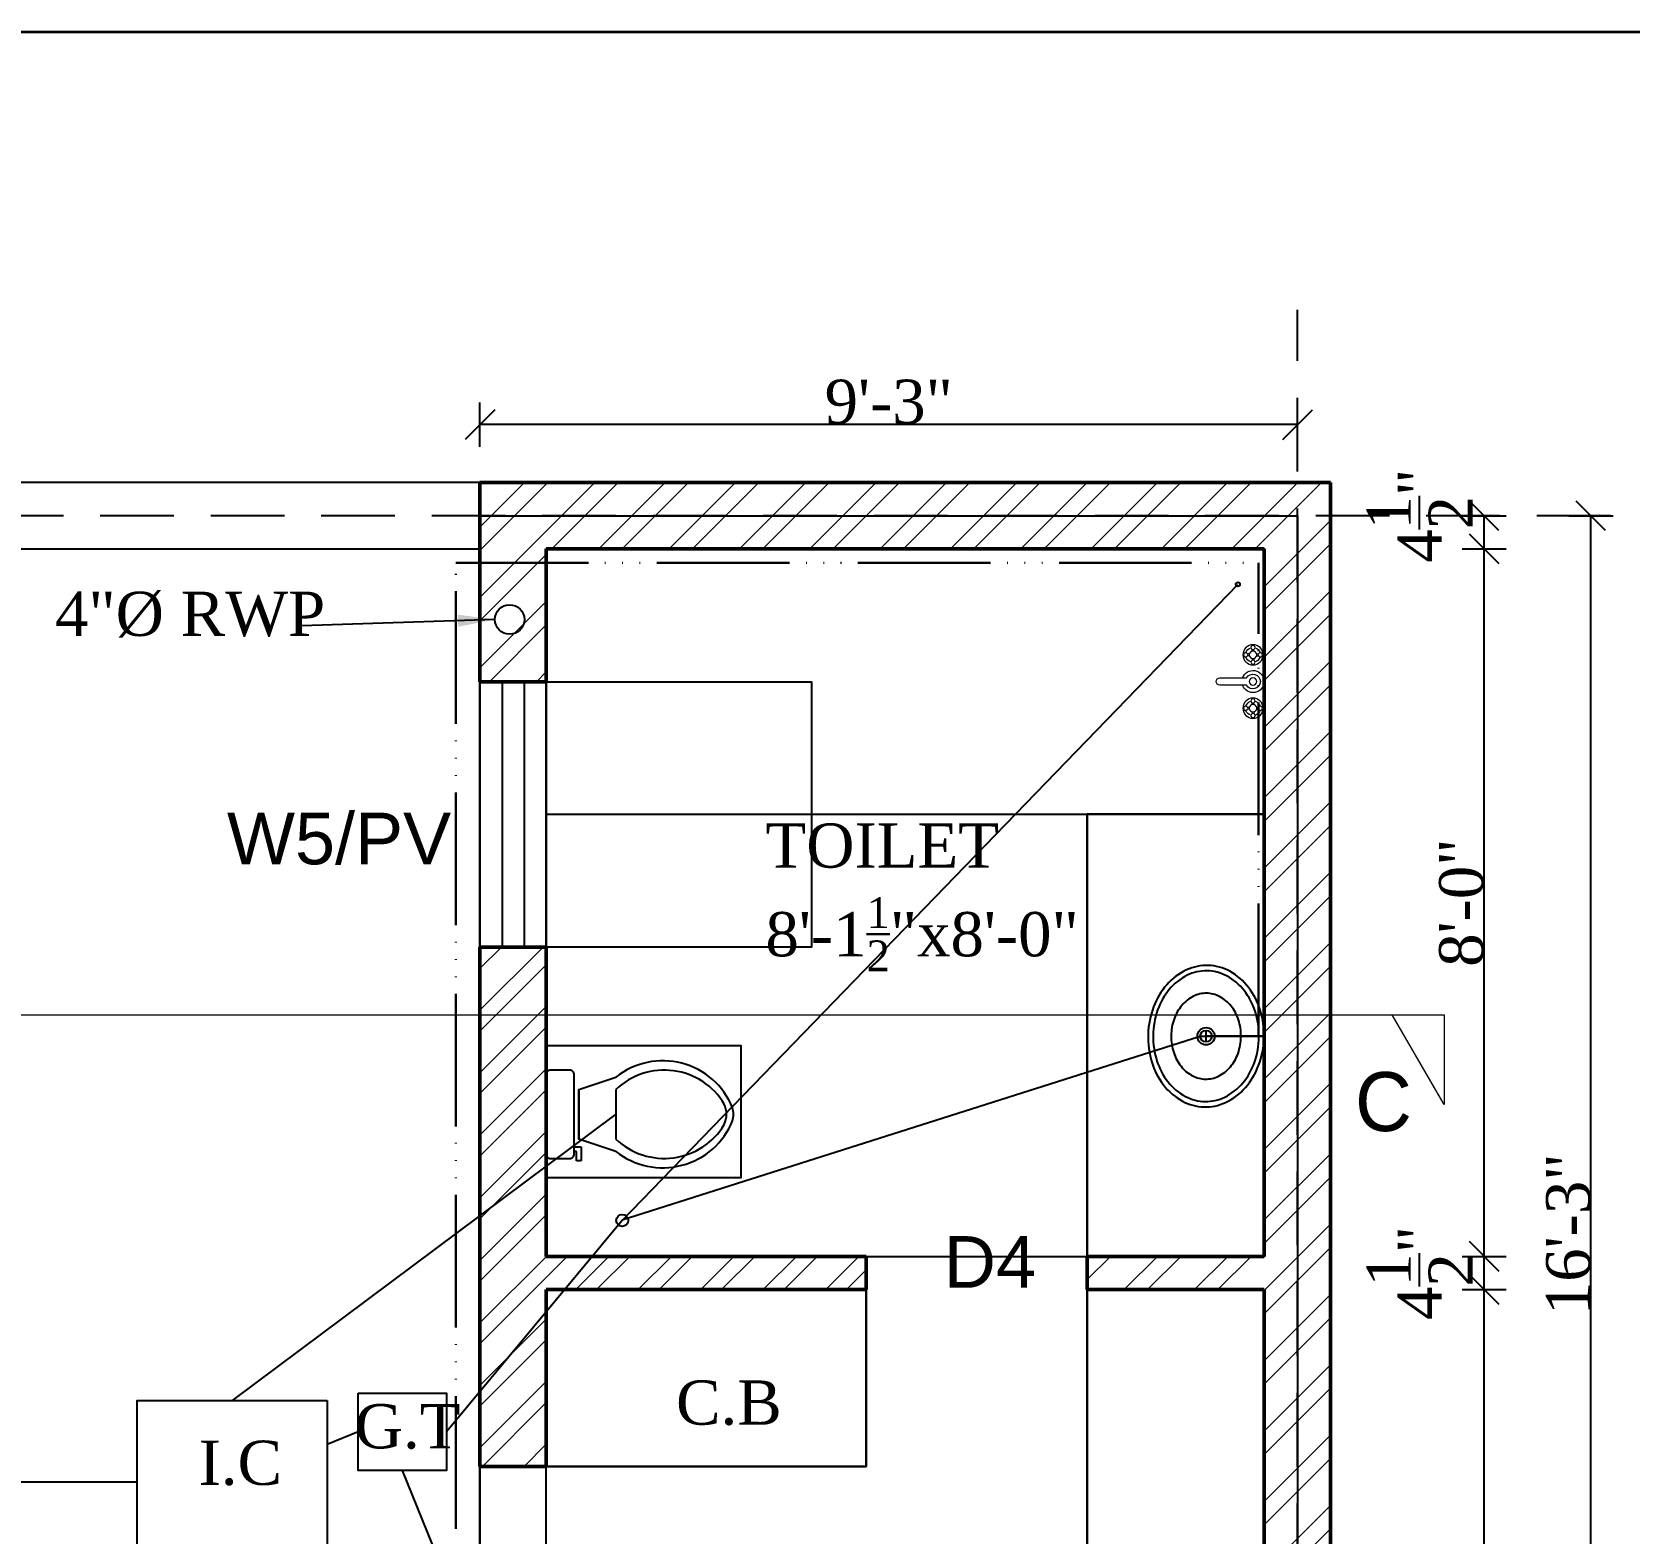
# Model space of a CAD drawing. Header units: feet. Extents: x 37458 to 42412, y -3338 to -325.
# Drawn here: x 37883.1 to 38099.9, y -529.1 to -325.4 of the extents above; entities that cross this region are included whole.
import ezdxf

# ---------------------------------------------------------------- set-up
doc = ezdxf.new("R2010")
doc.units = ezdxf.units.FT
doc.header["$MEASUREMENT"] = 0
doc.header["$PDMODE"] = 35
doc.header["$PDSIZE"] = 8
doc.linetypes.add('ACAD_ISO06W100', pattern=[36, 24, -3, 0, -3, 0, -3, 0, -3])
doc.linetypes.add('DASHED2', pattern=[0.375, 0.25, -0.125])
doc.layers.get('0').update_dxf_attribs({"color": 34, "lineweight": 25})
doc.layers.get('Defpoints').update_dxf_attribs({"color": 52})
for name, color, linetype in [('ACCBLK_1_DIST_BOUNDARY', 7, 'Continuous'), ('BLK_1_FLR_0_CARPET_AREA', 25, 'Continuous'), ('BLK_1_FLR_0_ROOM_2_LIGHT_VENTILATION_2', 7, 'Continuous'), ('BLK_1_FLR_0_WATER_CLOSET', 7, 'Continuous')]:
    doc.layers.add(name, color=color, linetype=linetype)
for name, color, linetype, plot in [('BLK_1_FLR_0_BLT_UP_AREA', 25, 'Continuous', False), ('BLK_1_FLR_0_WASH', 7, 'Continuous', False), ('BLK_1_FLR_0_WC_BATH', 4, 'Continuous', False)]:
    doc.layers.add(name, color=color, linetype=linetype, plot=plot)
for name, color, linetype, lineweight in [('dimensiom', 35, 'Continuous', 25), ('dimension', 203, 'Continuous', 25), ('FITTINGS', 150, 'Continuous', 20), ('fresh water', 171, 'ACAD_ISO06W100', 30), ('HAT', 8, 'Continuous', 13), ('HATCH', 254, 'Continuous', 13), ('joinery', 161, 'Continuous', 25), ('PROJECTION', 21, 'DASHED2', 25), ('SEAL', 102, 'Continuous', 35), ('SEC', 41, 'Continuous', 25), ('SECTION L', 63, 'Continuous', 30), ('Sewer', 30, 'Continuous', 25), ('TEXT', 7, 'Continuous', 30), ('wall', 1, 'Continuous', 50), ('WIN', 141, 'Continuous', 25)]:
    doc.layers.add(name, color=color, linetype=linetype, lineweight=lineweight)
doc.styles.add("4''", font='romai___.ttf', dxfattribs={"height": 7})
doc.styles.get("Standard").update_dxf_attribs({"font": 'times.ttf', "height": 6})
doc.dimstyles.new('arrow', dxfattribs={"dimtxt": 6, "dimasz": 4, "dimexe": 3, "dimexo": 6, "dimgap": 0, "dimtad": 1, "dimzin": 3, "dimdsep": 46, "dimlunit": 4, "dimtxsty": 'Standard', "dimblk": 'OBLIQUE', "dimcen": 12, "dimclrd": 7, "dimclre": 256, "dimclrt": 7, "dimadec": 0, "dimazin": 0, "dimtfac": 1, "dimtofl": 0, "dimtmove": 0, "dimatfit": 3, "dimfxl": 3, "dimfxlon": 1, "dimtolj": 1, "dimtzin": 0, "dimlwd": -1, "dimlwe": -1, "dimarcsym": 0})

# ---------------------------------------------------------------- blocks, each defined once
blk = doc.blocks.new('_Oblique')
at = {"layer": 'dimensiom', "color": 0, "lineweight": -2}
blk.add_line((-0.5, -0.5), (0.5, 0.5), dxfattribs=at)
blk = doc.blocks.new('*D34')
at = {"layer": 'ACCBLK_1_DIST_BOUNDARY', "transparency": 16777216}
for p, q in [((37943.87, -381.72), (37943.87, -375.72)), ((38054.87, -381.72), (38054.87, -375.72))]:
    blk.add_line(p, q, dxfattribs=at)
at = {"layer": 'ACCBLK_1_DIST_BOUNDARY', "color": 7, "transparency": 16777216}
blk.add_line((38054.87, -378.72), (37943.87, -378.72), dxfattribs=at)
at = {"layer": 'Defpoints', "color": 0, "transparency": 16777216}
for p in [(37943.87, -378.72), (37943.87, -391.09), (38054.87, -391.09)]:
    blk.add_point(p, dxfattribs=at)
at = {"layer": 'ACCBLK_1_DIST_BOUNDARY', "color": 7, "transparency": 16777216, "xscale": 4, "yscale": 4, "zscale": 4, "rotation": 180}
blk.add_blockref('_Oblique', (37943.87, -378.72), dxfattribs=at)
at = {"layer": 'ACCBLK_1_DIST_BOUNDARY', "color": 7, "transparency": 16777216, "xscale": 4, "yscale": 4, "zscale": 4}
blk.add_blockref('_Oblique', (38054.87, -378.72), dxfattribs=at)
at = {"layer": 'ACCBLK_1_DIST_BOUNDARY', "color": 7, "transparency": 16777216, "insert": (37999.37, -375.66), "char_height": 6, "attachment_point": 5}
blk.add_mtext('\\A1;9\'-3"', dxfattribs=at)
blk = doc.blocks.new('A$C6097086A')
at = {"layer": 'Sewer'}
for p, q in [((-3.36, 9.45), (3.36, 9.45)), ((4.41, 4.72), (6.3, 4.72)), ((4.41, 3.78), (4.41, 4.72)), ((6.3, 4.72), (6.3, 4.09)), ((-5.98, 3.15), (-5.98, 0.63)), ((6.3, 4.09), (5.04, 4.09)), ((5.04, 4.09), (5.04, 3.78))]:
    blk.add_line(p, q, dxfattribs=at)
for points in [[(5.04, 9.45), (3.36, 4.41), (-3.36, 4.41), (-5.04, 9.45)], [(-3.36, 4.41), (3.36, 4.41)], [(5.35, 3.78), (-5.35, 3.78)], [(5.98, 0.63), (5.98, 3.15)], [(-5.35, 0), (5.35, 0)]]:
    blk.add_lwpolyline(points, dxfattribs=at)
for centre, radius, start, end in [((2.96, 15.82), 10.22, 112.0284, 218.5307), ((3.53, 16.02), 9.52, 121.053, 223.6321), ((0, 21.11), 3.36, 65.7318, 114.2682), ((0, 22.05), 3.36, 74.8605, 105.1395), ((-2.96, 15.82), 10.22, 321.4691, 67.9714), ((-3.53, 16.02), 9.52, 316.3677, 58.9468), ((-5.43, 3.23), 0.557, 81.8699, 188.1301), ((5.43, 3.23), 0.557, 351.8699, 98.1301), ((-5.43, 0.55), 0.557, 171.8699, 278.1301), ((5.43, 0.55), 0.557, 261.8699, 8.1301)]:
    blk.add_arc(centre, radius, start, end, dxfattribs=at)
blk = doc.blocks.new('Sink - Oval top')
at = {"layer": 'Sewer'}
for p, q in [((-1, 0), (1, 0)), ((0, 1), (0, -1))]:
    blk.add_line(p, q, dxfattribs=at)
at = {"layer": 'Sewer', "linetype": 'Continuous'}
for points in [[(-12.23, 0.39, 0.117634), (-11.46, -3.36, 0.104469), (-8.88, -6.8, 0.090016), (-5.08, -9.07, 0.08192), (-0.32, -10.02, 0.08192), (4.49, -9.38, 0.090016), (8.42, -7.36, 0.104469), (11.22, -4.09, 0.117634), (12.23, -0.39, 0.117634), (11.46, 3.36, 0.104469), (8.88, 6.8, 0.090016), (5.08, 9.07, 0.08192), (0.32, 10.02, 0.08192), (-4.49, 9.38, 0.090016), (-8.42, 7.36, 0.104469), (-11.22, 4.09, 0.117634)], [(-11.29, 0.16, 0.118622), (-10.52, -3.25, 0.104678), (-8.07, -6.36, 0.089562), (-4.54, -8.37, 0.081185), (-0.13, -9.15, 0.081185), (4.3, -8.49, 0.089562), (7.89, -6.58, 0.104678), (10.42, -3.55, 0.118622), (11.29, -0.16, 0.118622), (10.52, 3.25, 0.104678), (8.07, 6.36, 0.089562), (4.54, 8.37, 0.081185), (0.13, 9.15, 0.081185), (-4.3, 8.49, 0.089562), (-7.89, 6.58, 0.104678), (-10.42, 3.55, 0.118622)], [(-7.42, 0.08, 0.118283), (-6.91, -2.17, 0.104607), (-5.29, -4.21, 0.089718), (-2.97, -5.53, 0.081436), (-0.07, -6.04, 0.081436), (2.84, -5.59, 0.089718), (5.2, -4.33, 0.104607), (6.86, -2.32, 0.118283), (7.42, -0.08, 0.118283), (6.91, 2.17, 0.104607), (5.29, 4.21, 0.089718), (2.97, 5.53, 0.081436), (0.07, 6.04, 0.081436), (-2.84, 5.59, 0.089718), (-5.2, 4.33, 0.104607), (-6.86, 2.32, 0.118283)]]:
    blk.add_lwpolyline(points, format="xyb", close=True, dxfattribs=at)
at = {"layer": 'Sewer'}
for radius in [1.5, 1]:
    blk.add_circle((0, 0), radius, dxfattribs=at)
blk = doc.blocks.new('Faucet - Bathroom top')
for p, q in [((-4.107, 0.125), (-4.375, 0.125)), ((-3.75, 0.4788), (-3.75, 0.75)), ((-3.5, 0.482), (-3.5, 0.75)), ((-3.1461, 0.125), (-2.875, 0.125)), ((3.143, 0.125), (2.875, 0.125)), ((3.5, 0.4788), (3.5, 0.75)), ((3.75, 0.482), (3.75, 0.75)), ((4.1039, 0.125), (4.375, 0.125)), ((-4.1039, -0.125), (-4.375, -0.125)), ((-3.75, -0.4821), (-3.75, -0.75)), ((-3.5, -0.4789), (-3.5, -0.75)), ((-3.143, -0.125), (-2.875, -0.125)), ((-0.5, -0.8639), (-0.5, -4.5)), ((0.5, -4.5), (0.5, -0.8631)), ((3.1461, -0.125), (2.875, -0.125)), ((3.5, -0.4821), (3.5, -0.75)), ((3.75, -0.4789), (3.75, -0.75)), ((4.107, -0.125), (4.375, -0.125))]:
    blk.add_line(p, q)
for centre, radius in [((-3.625, 0), 1.375), ((-4.625, 0), 0.2795), ((-3.625, 0), 0.5), ((-3.625, 1), 0.2795), ((-2.625, 0), 0.2795), ((0, 0), 0.5), ((3.625, 0), 1.375), ((2.625, 0), 0.2795), ((3.625, 0), 0.5), ((3.625, 1), 0.2795), ((4.625, 0), 0.2795), ((-3.625, -1), 0.2795), ((3.625, -1), 0.2795)]:
    blk.add_circle(centre, radius)
for centre, radius, start, end in [((-3.625, 0), 1, 105.2407, 164.2093), ((-3.625, 0), 1, 16.44125, 74.07887), ((0, 0), 1.5, 289.6514, 250.3603), ((0, 0), 1, 300.3431, 239.7554), ((3.625, 0), 1, 106.12, 164.0884), ((3.625, 0), 1, 16.23422, 73.90469), ((-3.625, 0), 1, 196.2342, 253.9047), ((-3.625, 0), 1, 286.12, 344.0884), ((3.625, 0), 1, 196.4413, 254.0789), ((3.625, 0), 1, 285.2407, 344.2093), ((0, -4.5), 0.5, 180, 0)]:
    blk.add_arc(centre, radius, start, end)
blk = doc.blocks.new('*D45')
at = {"layer": 'Defpoints', "color": 0, "ltscale": 0.75, "transparency": 16777216}
for p in [(38050.32, -391.09), (38094.69, -391.09), (38050.32, -586.09)]:
    blk.add_point(p, dxfattribs=at)
at = {"layer": 'dimensiom', "ltscale": 0.75, "transparency": 16777216}
for p, q in [((38091.69, -391.09), (38097.69, -391.09)), ((38091.69, -586.09), (38097.69, -586.09))]:
    blk.add_line(p, q, dxfattribs=at)
at = {"layer": 'dimensiom', "color": 7, "ltscale": 0.75, "transparency": 16777216}
blk.add_line((38094.69, -586.09), (38094.69, -391.09), dxfattribs=at)
at = {"layer": 'dimensiom', "color": 7, "ltscale": 0.75, "transparency": 16777216, "xscale": 4, "yscale": 4, "zscale": 4}
for p, rotation in [((38094.69, -391.09), 90), ((38094.69, -586.09), 270)]:
    blk.add_blockref('_Oblique', p, dxfattribs=dict(at, rotation=rotation))
at = {"layer": 'dimensiom', "color": 7, "ltscale": 0.75, "transparency": 16777216, "insert": (38091.64, -488.59), "char_height": 6, "attachment_point": 5, "rotation": 90}
blk.add_mtext('\\A1;16\'-3"', dxfattribs=at)
blk = doc.blocks.new('*D98')
at = {"layer": 'Defpoints', "color": 0, "ltscale": 0.75, "transparency": 16777216}
for p in [(38050.32, -496.09), (38080.19, -496.09), (38050.32, -586.09)]:
    blk.add_point(p, dxfattribs=at)
at = {"layer": 'dimensiom', "ltscale": 0.75, "transparency": 16777216}
for p, q in [((38077.19, -496.09), (38083.19, -496.09)), ((38077.19, -586.09), (38083.19, -586.09))]:
    blk.add_line(p, q, dxfattribs=at)
at = {"layer": 'dimensiom', "color": 7, "ltscale": 0.75, "transparency": 16777216}
blk.add_line((38080.19, -586.09), (38080.19, -496.09), dxfattribs=at)
at = {"layer": 'dimensiom', "color": 7, "ltscale": 0.75, "transparency": 16777216, "xscale": 4, "yscale": 4, "zscale": 4}
for p, rotation in [((38080.19, -496.09), 90), ((38080.19, -586.09), 270)]:
    blk.add_blockref('_Oblique', p, dxfattribs=dict(at, rotation=rotation))
at = {"layer": 'dimensiom', "color": 7, "ltscale": 0.75, "transparency": 16777216, "insert": (38077.13, -541.09), "char_height": 6, "attachment_point": 5, "rotation": 90}
blk.add_mtext('\\A1;7\'-6"', dxfattribs=at)
blk = doc.blocks.new('*D99')
at = {"layer": 'Defpoints', "color": 0, "ltscale": 0.75, "transparency": 16777216}
for p in [(38050.32, -491.59), (38080.19, -491.59), (38050.32, -496.09)]:
    blk.add_point(p, dxfattribs=at)
at = {"layer": 'dimensiom', "ltscale": 0.75, "transparency": 16777216}
for p, q in [((38077.19, -491.59), (38083.19, -491.59)), ((38077.19, -496.09), (38083.19, -496.09))]:
    blk.add_line(p, q, dxfattribs=at)
at = {"layer": 'dimensiom', "color": 7, "ltscale": 0.75, "transparency": 16777216}
blk.add_line((38080.19, -496.09), (38080.19, -491.59), dxfattribs=at)
at = {"layer": 'dimensiom', "color": 7, "ltscale": 0.75, "transparency": 16777216, "xscale": 4, "yscale": 4, "zscale": 4}
for p, rotation in [((38080.19, -491.59), 90), ((38080.19, -496.09), 270)]:
    blk.add_blockref('_Oblique', p, dxfattribs=dict(at, rotation=rotation))
at = {"layer": 'dimensiom', "color": 7, "ltscale": 0.75, "transparency": 16777216, "insert": (38071.44, -493.84), "char_height": 6, "attachment_point": 5, "rotation": 90}
blk.add_mtext('\\A1;4{\\H1x;\\S1/2;}"', dxfattribs=at)
blk = doc.blocks.new('*D100')
at = {"layer": 'Defpoints', "color": 0, "ltscale": 0.75, "transparency": 16777216}
for p in [(38050.32, -395.59), (38080.19, -395.59), (38050.32, -491.59)]:
    blk.add_point(p, dxfattribs=at)
at = {"layer": 'dimensiom', "ltscale": 0.75, "transparency": 16777216}
for p, q in [((38077.19, -395.59), (38083.19, -395.59)), ((38077.19, -491.59), (38083.19, -491.59))]:
    blk.add_line(p, q, dxfattribs=at)
at = {"layer": 'dimensiom', "color": 7, "ltscale": 0.75, "transparency": 16777216}
blk.add_line((38080.19, -491.59), (38080.19, -395.59), dxfattribs=at)
at = {"layer": 'dimensiom', "color": 7, "ltscale": 0.75, "transparency": 16777216, "xscale": 4, "yscale": 4, "zscale": 4}
for p, rotation in [((38080.19, -395.59), 90), ((38080.19, -491.59), 270)]:
    blk.add_blockref('_Oblique', p, dxfattribs=dict(at, rotation=rotation))
at = {"layer": 'dimensiom', "color": 7, "ltscale": 0.75, "transparency": 16777216, "insert": (38077.13, -443.59), "char_height": 6, "attachment_point": 5, "rotation": 90}
blk.add_mtext('\\A1;8\'-0"', dxfattribs=at)
blk = doc.blocks.new('*D101')
at = {"layer": 'Defpoints', "color": 0, "ltscale": 0.75, "transparency": 16777216}
for p in [(38054.87, -391.09), (38080.19, -391.09), (38050.32, -395.59)]:
    blk.add_point(p, dxfattribs=at)
at = {"layer": 'dimensiom', "ltscale": 0.75, "transparency": 16777216}
for p, q in [((38077.19, -391.09), (38083.19, -391.09)), ((38077.19, -395.59), (38083.19, -395.59))]:
    blk.add_line(p, q, dxfattribs=at)
at = {"layer": 'dimensiom', "color": 7, "ltscale": 0.75, "transparency": 16777216}
blk.add_line((38080.19, -395.59), (38080.19, -391.09), dxfattribs=at)
at = {"layer": 'dimensiom', "color": 7, "ltscale": 0.75, "transparency": 16777216, "xscale": 4, "yscale": 4, "zscale": 4}
for p, rotation in [((38080.19, -391.09), 90), ((38080.19, -395.59), 270)]:
    blk.add_blockref('_Oblique', p, dxfattribs=dict(at, rotation=rotation))
at = {"layer": 'dimensiom', "color": 7, "ltscale": 0.75, "transparency": 16777216, "insert": (38071.44, -391.09), "char_height": 6, "attachment_point": 5, "rotation": 90}
blk.add_mtext('\\A1;4{\\H1x;\\S1/2;}"', dxfattribs=at)

msp = doc.modelspace()

# ---------------------------------------------------------------- hatches: boundary and pattern name
at = {"layer": 'HAT', "ltscale": 0.75}
h = msp.add_hatch(dxfattribs=at)
h.set_pattern_fill('ANSI32', color=256, scale=16, style=0)
h.set_pattern_definition([(45, (4748.166, -213.3995), (-4.2426407, 4.2426407), []), (45, (4750.994, -213.3995), (-4.2426407, 4.2426407), [])])
h.paths.add_polyline_path([(37952.8703, -449.612), (37943.8703, -449.612), (37943.8703, -491.5861), (37943.8703, -520.0861), (37952.8703, -520.0861), (37952.8703, -496.0861), (37996.3091, -496.0861), (37996.3091, -491.5861), (37952.8703, -491.5861)])
at = {"layer": 'HATCH', "ltscale": 0.75}
h = msp.add_hatch(dxfattribs=at)
h.set_pattern_fill('ANSI32', color=256, scale=18, style=0)
h.paths.add_polyline_path([(38059.3153, -386.5861), (37943.8703, -386.5861), (37943.8703, -413.612), (37952.8703, -413.612), (37952.8703, -395.5861), (38050.3153, -395.5861), (38050.3153, -491.5861), (38026.3153, -491.5861), (38026.3153, -496.0861), (38050.3153, -496.0861), (38050.3153, -586.0861), (38026.3153, -586.0861), (38026.3153, -595.0861), (38050.3153, -595.0861), (38050.3153, -778.0861), (37951.3153, -778.0861), (37951.3153, -787.0861), (37972.3153, -787.0861), (37972.3153, -878.5802), (37972.3153, -881.5861), (37981.3153, -881.5861), (37981.3153, -869.5802), (37976.8153, -869.5802), (37976.8153, -787.0861), (38050.3153, -787.0861), (38050.3153, -901.0802), (38024.8153, -901.0802), (38024.8153, -905.5802), (38050.3153, -905.5802), (38050.3153, -991.0861), (38050.3153, -1000.0861), (38050.3153, -1183.0861), (38032.3153, -1183.0861), (38032.3153, -1192.0861), (38050.3153, -1192.0861), (38050.3153, -1210.0861), (38059.3153, -1210.0861)])

# ---------------------------------------------------------------- linework, layer by layer
at = {"layer": 'BLK_1_FLR_0_BLT_UP_AREA', "color": 25, "ltscale": 0.75}
msp.add_lwpolyline([(37943.8603, -391.0902), (38054.8703, -391.0902), (38054.8703, -1192.0902), (37586.8703, -1191.9565), (37586.8703, -585.0902), (37943.8603, -585.0902)], close=True, dxfattribs=at)
at = {"layer": 'BLK_1_FLR_0_CARPET_AREA', "color": 25, "ltscale": 0.75}
msp.add_lwpolyline([(37952.8703, -556.0861), (37952.8703, -520.0861), (37996.3091, -520.0861), (37996.3091, -491.5861), (37952.8703, -491.5861), (37952.8703, -395.5861), (38050.3153, -395.5861), (38050.3153, -491.5861), (38026.3153, -491.5861), (38026.3153, -496.0861), (38026.3153, -496.0861), (38026.3153, -586.0861)], dxfattribs=at)
at = {"layer": 'BLK_1_FLR_0_ROOM_2_LIGHT_VENTILATION_2', "color": 114, "true_color": 0x139b48}
msp.add_lwpolyline([(37952.8703, -413.612), (37988.8703, -413.612), (37988.8703, -449.612), (37952.8703, -449.612)], close=True, dxfattribs=at)
at = {"layer": 'BLK_1_FLR_0_WASH', "ltscale": 0.75}
msp.add_lwpolyline([(38050.3153, -491.5861), (38026.3153, -491.5861), (38026.3153, -431.5861), (38050.3153, -431.5861)], close=True, dxfattribs=at)
at = {"layer": 'BLK_1_FLR_0_WATER_CLOSET', "color": 3}
msp.add_lwpolyline([(37952.8703, -480.9046), (37979.3299, -480.9046), (37979.3299, -463.0286), (37952.8703, -463.0286)], close=True, dxfattribs=at)
at = {"layer": 'BLK_1_FLR_0_WC_BATH', "color": 3}
msp.add_lwpolyline([(37952.8703, -491.5861), (38050.3153, -491.5861), (38050.3153, -395.5861), (37952.8703, -395.5861)], close=True, dxfattribs=at)
at = {"layer": 'dimensiom', "ltscale": 0.75}
for p, q in [((37952.8703, -431.5861), (38050.3153, -431.5861)), ((38050.3153, -431.5861), (38026.3153, -431.5861)), ((38026.3153, -431.5861), (38026.3153, -491.5861)), ((38026.3153, -491.5861), (38050.3153, -491.5861))]:
    msp.add_line(p, q, dxfattribs=at)
at = {"layer": 'dimension', "ltscale": 0.75}
for p, q in [((37943.8703, -386.5861), (37591.3153, -386.5861)), ((37591.3153, -395.5861), (37943.8703, -395.5861))]:
    msp.add_line(p, q, dxfattribs=at)
at = {"layer": 'fresh water', "ltscale": 0.75}
for p, q in [((37940.5882, -583.1411), (37940.5882, -397.4708)), ((37940.5882, -397.4708), (38049.5487, -397.4708)), ((38049.5487, -461.7097), (38049.5487, -397.4708)), ((38042.4439, -461.7097), (38050.3153, -461.7097))]:
    msp.add_line(p, q, dxfattribs=at)
at = {"layer": 'PROJECTION', "ltscale": 40}
for p, q in [((38054.8703, -1210.0861), (38054.8703, -363.1474)), ((38097.3365, -391.0861), (37566.4862, -391.0861))]:
    msp.add_line(p, q, dxfattribs=at)
at = {"layer": 'SEAL', "ltscale": 0.75}
msp.add_lwpolyline([(37481.4509, -325.4414), (39330.0528, -325.4414), (39330.0528, -1308.9249), (37481.4509, -1308.9249)], close=True, dxfattribs=at)
at = {"layer": 'SECTION L', "lineweight": 20, "ltscale": 0.75}
msp.add_lwpolyline([(37553.6113, -458.8295), (37545.3656, -476.3716), (37545.3656, -458.8295), (38074.7834, -458.8295), (38074.7834, -470.9843), (38067.7111, -458.8295)], dxfattribs=at)
at = {"layer": 'Sewer', "ltscale": 0.75}
for p, q in [((37963.1889, -486.7116), (38046.7578, -400.4004)), ((37963.1742, -486.6083), (38041.6586, -461.7097)), ((37962.3203, -472.305), (37910.2226, -511.1529)), ((37963.1889, -486.7116), (37939.3291, -515.3991)), ((37927.3291, -515.3991), (37923.1125, -517.1175)), ((37897.3327, -522.2375), (37800.6147, -522.2375)), ((37933.3291, -520.6491), (38042.2929, -790.2467))]:
    msp.add_line(p, q, dxfattribs=at)
for points in [[(37923.1125, -511.1529), (37923.1125, -533.1529), (37897.3327, -533.1529), (37897.3327, -511.1529)], [(37927.3291, -510.1491), (37939.3291, -510.1491), (37939.3291, -520.6491), (37927.3291, -520.6491)]]:
    msp.add_lwpolyline(points, close=True, dxfattribs=at)
for centre, radius in [((38046.7578, -400.4004), 0.2872), ((37947.8977, -405.1724), 2), ((37963.1889, -486.7116), 0.8124)]:
    msp.add_circle(centre, radius, dxfattribs=at)
at = {"layer": 'wall', "ltscale": 0.75}
for p, q in [((38059.3153, -386.5861), (37943.8703, -386.5861)), ((37943.8703, -413.612), (37943.8703, -386.5861)), ((38059.3153, -1210.0861), (38059.3153, -386.5861)), ((37952.8703, -395.5861), (38050.3153, -395.5861)), ((37952.8703, -413.612), (37952.8703, -395.5861)), ((38050.3153, -491.5861), (38050.3153, -395.5861)), ((37943.8703, -413.612), (37952.8703, -413.612)), ((37943.8703, -491.5861), (37943.8703, -449.612)), ((37943.8703, -449.612), (37952.8703, -449.612)), ((37952.8703, -491.5861), (37952.8703, -449.612)), ((37943.8703, -520.0861), (37943.8703, -491.5861)), ((37996.3091, -491.5861), (37952.8703, -491.5861)), ((37996.3091, -496.0861), (37996.3091, -491.5861)), ((38026.3153, -496.0861), (38026.3153, -491.5861)), ((38050.3153, -491.5861), (38026.3153, -491.5861)), ((37996.3091, -496.0861), (37952.8703, -496.0861)), ((37952.8703, -520.0861), (37952.8703, -496.0861)), ((38050.3153, -496.0861), (38026.3153, -496.0861)), ((38050.3153, -586.0861), (38050.3153, -496.0861)), ((37952.8703, -520.0861), (37943.8703, -520.0861))]:
    msp.add_line(p, q, dxfattribs=at)
at = {"layer": 'WIN', "ltscale": 0.75}
for p, q in [((37943.8703, -413.612), (37943.8703, -449.612)), ((37946.8703, -413.612), (37946.8703, -449.612)), ((37949.8703, -413.612), (37949.8703, -449.612)), ((37952.8703, -413.612), (37952.8703, -449.612)), ((37996.3091, -496.0861), (37996.3091, -520.0861)), ((38026.3153, -586.0861), (38026.3153, -496.0861)), ((37943.8703, -520.0861), (37943.8703, -586.0861)), ((37996.3091, -520.0861), (37952.8703, -520.0861))]:
    msp.add_line(p, q, dxfattribs=at)

# ---------------------------------------------------------------- block references
at = {"layer": 'FITTINGS', "ltscale": 0.75, "xscale": -1, "rotation": 270}
msp.add_blockref('Faucet - Bathroom top', (38048.8153, -413.5859), dxfattribs=at)
at = {"layer": 'FITTINGS', "ltscale": 0.75, "rotation": 270}
msp.add_blockref('A$C6097086A', (37952.8703, -472.305), dxfattribs=at)
at = {"layer": 'Sewer', "ltscale": 0.75, "xscale": 0.7852857495599892, "yscale": 0.7852857495599892, "zscale": 0.7852857495697247, "rotation": 90}
msp.add_blockref('Sink - Oval top', (38042.4439, -461.7097), dxfattribs=at)

# ---------------------------------------------------------------- texts
at = {"layer": 'joinery', "lineweight": 25, "char_height": 7, "attachment_point": 1, "style": "4''"}
for s, insert, width in [('\\A1;{\\fArial|b0|i0|c0|p34;W5/PV}', (37909.5328, -431.3897), 32.979306), ('\\A1;{\\fArial|b0|i0|c0|p34;D4}', (38006.8555, -488.838), 10.036161)]:
    msp.add_mtext(s, dxfattribs=dict(at, insert=insert, width=width))
at = {"layer": 'SEC', "ltscale": 0.75, "insert": (38062.6617, -466.5837), "char_height": 8, "width": 18.125994, "attachment_point": 1, "style": "4''"}
msp.add_mtext('\\A1;C', dxfattribs=at)
at = {"layer": 'Sewer', "ltscale": 0.75, "char_height": 6, "attachment_point": 1, "style": "4''"}
for s, insert, width in [('{\\fRomantic|b0|i0|c2|p2;4"%%C RWP}', (37886.1917, -401.3884), 37.275361), ('{\\fRomantic|b0|i0|c2|p2;G.T}', (37926.8857, -511.635), 7.544379), ('{\\fRomantic|b0|i0|c2|p2;I.C}', (37905.6814, -516.5884), 7.544379)]:
    msp.add_mtext(s, dxfattribs=dict(at, insert=insert, width=width))
at = {"layer": 'TEXT', "ltscale": 0.75, "insert": (37982.6355, -432.8321), "char_height": 8, "attachment_point": 1}
msp.add_mtext('\\A1;{\\H0.75x;TOILET\\P8\'-1\\H0.7x;\\S1/2;\\H1.4286x;"x8\'-0"}', dxfattribs=at)
at = {"layer": 'TEXT', "ltscale": 0.75, "insert": (37970.4957, -508.4156), "char_height": 8, "width": 15.686417, "attachment_point": 1}
msp.add_mtext('\\A1;{\\H0.75x;C.B}', dxfattribs=at)

# ---------------------------------------------------------------- dimensions: what is measured, and where the dimension line sits
at = {"layer": 'ACCBLK_1_DIST_BOUNDARY'}
dim = msp.add_linear_dim(base=(37943.8703, -378.7209), p1=(38054.8703, -391.0861), p2=(37943.8703, -391.0861), dimstyle='arrow', override={"dimtmove": 1}, dxfattribs=at)
dim.commit()
dim.dimension.update_dxf_attribs({"geometry": '*D34', "text_midpoint": (37999.3703, -375.6603)})
at = {"layer": 'dimensiom', "ltscale": 0.75}
for base, p1, p2, picture, middle in [((38080.1858, -391.0861), (38050.3153, -395.5861), (38054.8703, -391.0861), '*D101', (38078.425, -391.0861)), ((38080.1858, -491.5861), (38050.3153, -496.0861), (38050.3153, -491.5861), '*D99', (38078.425, -493.8361))]:
    dim = msp.add_linear_dim(base=base, p1=p1, p2=p2, angle=90, dimstyle='arrow', override={"dimtmove": 1}, dxfattribs=at)
    dim.commit()
    dim.dimension.update_dxf_attribs({"geometry": picture, "text_midpoint": middle, "dimtype": 160})
for base, p1, p2, picture, middle in [((38094.6898, -391.0861), (38050.3153, -586.0861), (38050.3153, -391.0861), '*D45', (38091.6378, -488.5861)), ((38080.1858, -395.5861), (38050.3153, -491.5861), (38050.3153, -395.5861), '*D100', (38077.1339, -443.5861)), ((38080.1858, -496.0861), (38050.3153, -586.0861), (38050.3153, -496.0861), '*D98', (38077.1252, -541.0861))]:
    dim = msp.add_linear_dim(base=base, p1=p1, p2=p2, angle=90, dimstyle='arrow', override={"dimtmove": 1}, dxfattribs=at)
    dim.commit()
    dim.dimension.update_dxf_attribs({"geometry": picture, "text_midpoint": middle})

# ---------------------------------------------------------------- leaders
at = {"layer": 'Sewer', "ltscale": 0.75}
msp.add_leader([(37945.8977, -405.1724), (37919.6959, -406.0212)], dimstyle='arrow', override={"dimasz": 5, "dimgap": 0, "dimtad": 0}, dxfattribs=at)

doc.saveas('drawing.dxf')
